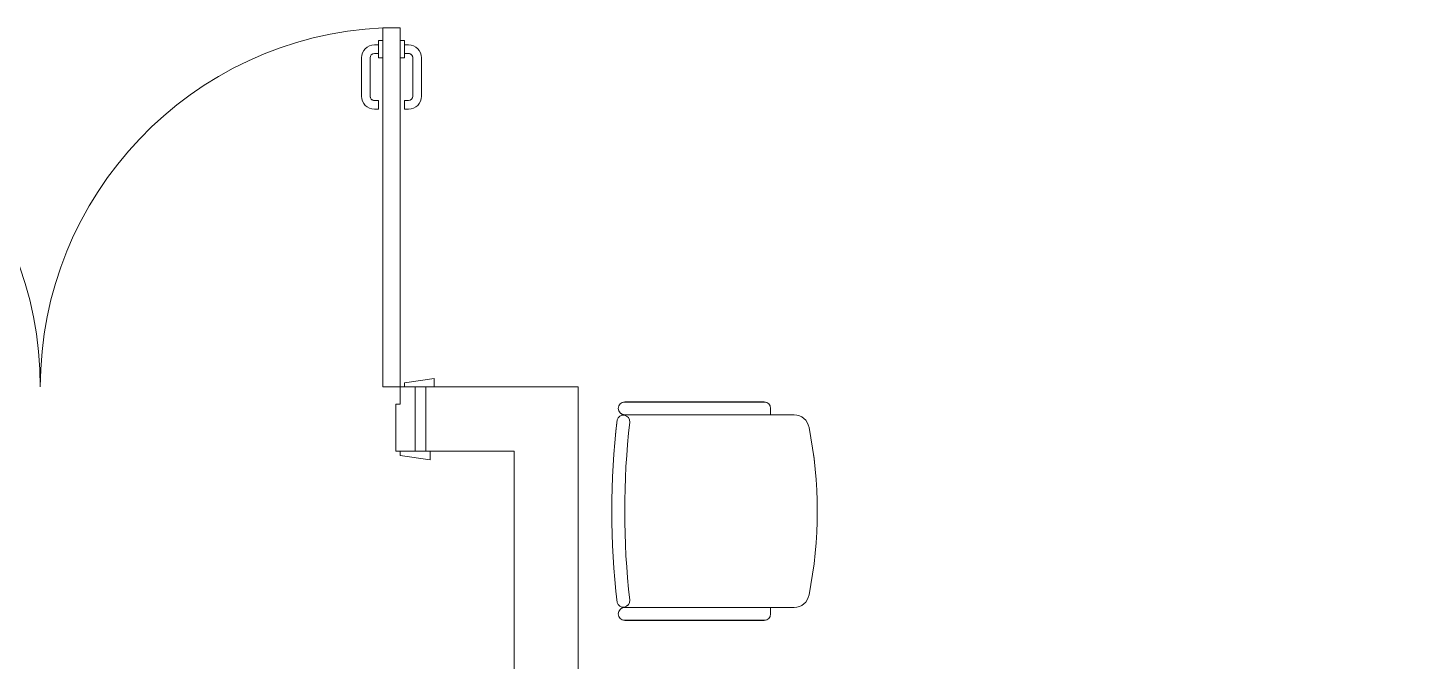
# Model space of a CAD drawing. Header units: metres. Extents: x -18745 to 220762, y -1579758 to -1356048.
# Drawn here: x 108964 to 112206, y -1387563 to -1386084 of the extents above; entities that cross this region are included whole.
import ezdxf

# ---------------------------------------------------------------- set-up
doc = ezdxf.new("R2010")
doc.units = ezdxf.units.M
doc.layers.get('0').update_dxf_attribs({"lineweight": 0})
for name, color, linetype, lineweight in [('A-100 - Copy$0$Medical Equipment and Furniture', 8, 'Continuous', 0), ('A-100 - Copy$0$Walls', 8, 'Continuous', 0), ('A-100 - Copy$0$Wooden Joinery', 8, 'Continuous', 0)]:
    doc.layers.add(name, color=color, linetype=linetype, lineweight=lineweight)

# ---------------------------------------------------------------- blocks, each defined once
blk = doc.blocks.new('A-100 - Copy$0$GF21016-P')
at = {"extrusion": (-1.24384e-09, -1.20261e-09, -1)}
for p, q in [((0.0128, 0.0179), (0.0128, 0.4136)), ((0.4628, 0.0179), (0.4628, 0.4136)), ((-0.0022, 0.3585), (0.0128, 0.3585)), ((0.4778, 0.3585), (0.4628, 0.3585)), ((-0.0172, 0.0179), (-0.0172, 0.3435)), ((0.4928, 0.0179), (0.4928, 0.3435)), ((0.4778, 0.0029), (0.4778, 0.0029))]:
    blk.add_line(p, q, dxfattribs=at)
for centre, radius, start, end in [((-0.2378, -0.5362), 1.0036, 78.7568, 101.2432), ((-0.0478, 0.4136), 0.035, 0, 80.6557), ((-0.4278, 0.4136), 0.035, 99.3443, 180), ((0.0022, 0.3435), 0.015, 0, 90), ((-0.4778, 0.3435), 0.015, 90, 180), ((0.0022, 0.0179), 0.015, 270, 0), ((0.0022, 0.0179), 0.015, 180, 270), ((-0.0284, 0.0145), 0.015, 284.3864, 95.5209), ((-0.2378, 1.8734), 1.8855, 263.5119, 276.4881), ((-0.2378, 1.8928), 1.8749, 263.6341, 276.3659), ((-0.4471, 0.0145), 0.015, 84.4791, 255.6136), ((-0.4778, 0.0179), 0.015, 270, 0), ((-0.4778, 0.0179), 0.015, 180, 270)]:
    blk.add_arc(centre, radius, start, end, dxfattribs=at)
blk = doc.blocks.new('A-100 - Copy$0$A$C009F45C9')
at = {"layer": 'A-100 - Copy$0$Wooden Joinery'}
for p, q in [((844, -1650), (754, -1650)), ((724, -1690), (724, -1680)), ((744, -1690), (744, -1680)), ((844, -1670), (754, -1670)), ((854, -1690), (854, -1680)), ((874, -1690), (874, -1680)), ((744, -1690), (724, -1690)), ((884, -1690), (844, -1690)), ((844, -1700), (844, -1690)), ((884, -1700), (884, -1690)), ((724, -1750), (724, -1760)), ((744, -1750), (724, -1750)), ((744, -1750), (744, -1760)), ((844, -1740), (844, -1750)), ((884, -1750), (844, -1750)), ((854, -1750), (854, -1760)), ((874, -1750), (874, -1760)), ((884, -1740), (884, -1750)), ((844, -1770), (754, -1770)), ((844, -1790), (754, -1790))]:
    blk.add_line(p, q, dxfattribs=at)
for points in [[(-75, -60), (-85, -60), (-95, 10), (-75, 10)], [(75, -50), (85, -50), (95, 20), (75, 20)], [(75, -100), (914, -100), (914, -60), (75, -60)], [(75, -1700), (914, -1700), (914, -1740), (75, -1740)], [(75, -1700), (914, -1700), (914, -1740), (75, -1740)], [(-75, -1740), (-85, -1740), (-95, -1810), (-75, -1810)], [(75, -1750), (85, -1750), (95, -1820), (75, -1820)]]:
    blk.add_lwpolyline(points, close=True, dxfattribs=at)
for points in [[(75, -25), (-75, -25), (-75, 0), (75, 0), (75, -25)], [(75, -25), (75, -60), (35, -60), (35, -70), (-75, -70), (-75, -25), (75, -25)], [(75, -1775), (75, -1740), (35, -1740), (35, -1730), (-75, -1730), (-75, -1775), (75, -1775)], [(75, -1775), (-75, -1775), (-75, -1800), (75, -1800), (75, -1775)]]:
    blk.add_lwpolyline(points, dxfattribs=at)
for centre, radius, start, end in [((75, -60), 840, 270, 357.2706), ((75, -1740), 840, 2.7294, 90), ((754, -1680), 30, 90, 180), ((844, -1680), 30, 0, 90), ((754, -1680), 10, 90, 180), ((844, -1680), 10, 0, 90), ((754, -1760), 30, 180, 270), ((754, -1760), 10, 180, 270), ((844, -1760), 10, 270, 0), ((844, -1760), 30, 270, 0)]:
    blk.add_arc(centre, radius, start, end, dxfattribs=at)
blk = doc.blocks.new('A-100 - Copy$0$A$C02230961')
at = {"layer": 'A-100 - Copy$0$Walls', "elevation": 2.4}
blk.add_lwpolyline([(12213, -22835.9), (9484.1, -22835.9), (9484.1, -20380.9), (9278, -20380.9), (9278, -20230.9), (9634.1, -20230.9), (9634.1, -22685.9), (12213, -22685.9)], dxfattribs=at)
at = {"layer": 'A-100 - Copy$0$Medical Equipment and Furniture', "extrusion": (8.17196e-07, 2.67577e-11, -1), "xscale": -999.9999999999978, "yscale": 999.9999999999977, "zscale": 999.9999999999999, "rotation": 90.00002511288322}
blk.add_blockref('A-100 - Copy$0$GF21016-P', (-9724.7, -20283.1, -2.4), dxfattribs=at)
at = {"layer": 'A-100 - Copy$0$Wooden Joinery', "rotation": 89.99999999999999}
blk.add_blockref('A-100 - Copy$0$A$C009F45C9', (7478, -20305.9, -2.4), dxfattribs=at)
blk = doc.blocks.new('A-100 - Copy')
at = {"layer": 'A-100 - Copy$0$Walls', "elevation": 4.7}
blk.add_lwpolyline([(112828.3, -1389527.7), (110099.4, -1389527.7), (110099.4, -1387072.7), (109893.3, -1387072.7), (109893.3, -1386922.7), (110249.4, -1386922.7), (110249.4, -1389377.7), (112828.3, -1389377.7)], dxfattribs=at)
blk.add_blockref('A-100 - Copy$0$A$C02230961', (100615.3, -1366691.8, 2.4))
at = {"layer": 'A-100 - Copy$0$Medical Equipment and Furniture', "extrusion": (8.17196e-07, 2.67577e-11, -1), "xscale": -999.9999999999992, "yscale": 999.9999999999991, "zscale": 1000, "rotation": 90.00002511288318}
blk.add_blockref('A-100 - Copy$0$GF21016-P', (-110340, -1386975, -4.6), dxfattribs=at)
at = {"layer": 'A-100 - Copy$0$Wooden Joinery', "rotation": 90}
blk.add_blockref('A-100 - Copy$0$A$C009F45C9', (108093.3, -1386997.7, 0), dxfattribs=at)

msp = doc.modelspace()

# ---------------------------------------------------------------- block references
msp.add_blockref('A-100 - Copy', (0, 0))

doc.saveas('drawing.dxf')
